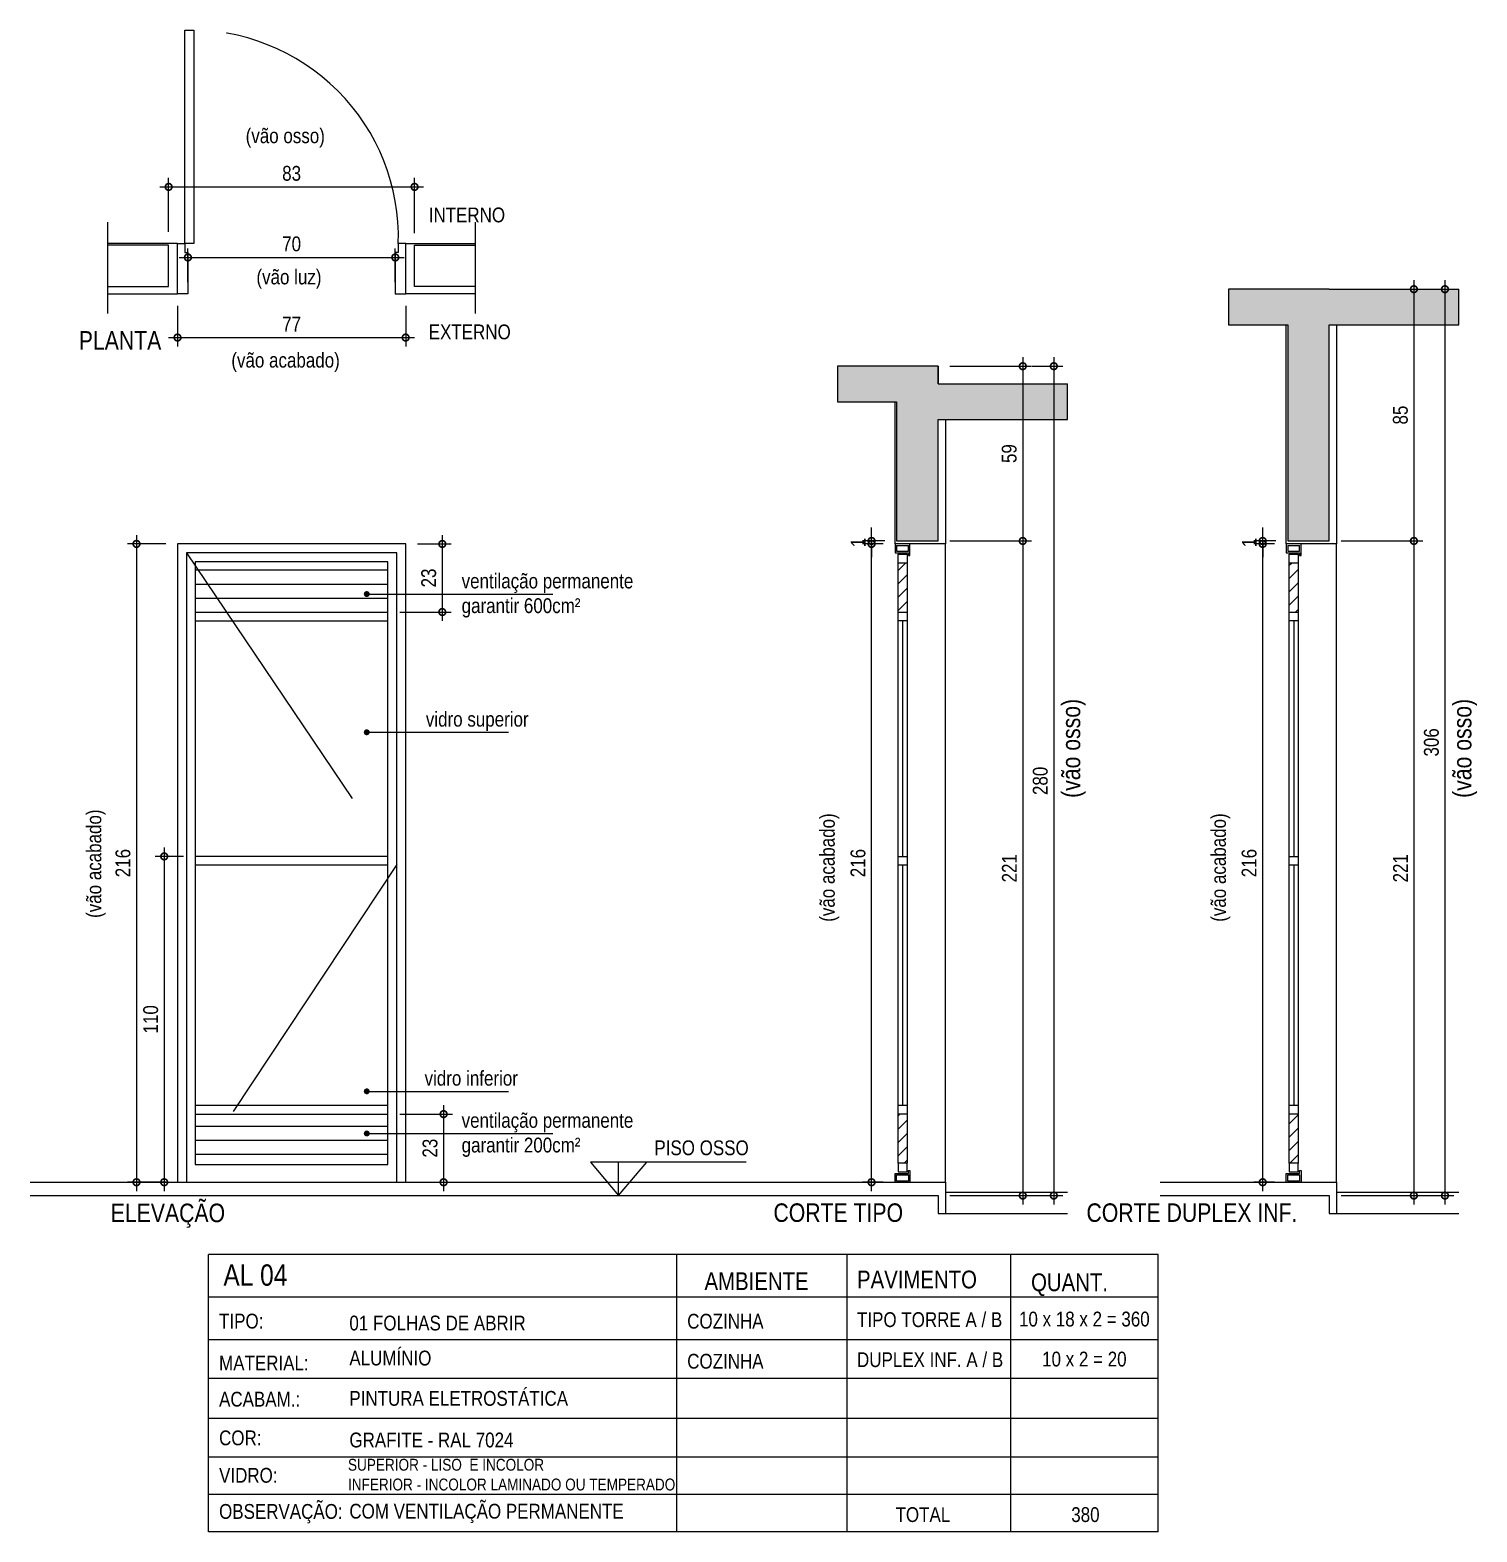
# Model space of a CAD drawing. Header units: metres. Extents: x -0.2 to 51.6, y -20.8 to 5.5.
# Drawn here: x 11.88 to 16.76, y 0.38 to 5.45 of the extents above; entities that cross this region are included whole.
import ezdxf

# ---------------------------------------------------------------- set-up
doc = ezdxf.new("R2010")
doc.units = ezdxf.units.M
doc.linetypes.add('DASHEDX2', pattern=[1.5, 1, -0.5])
for name, color, linetype in [('AR-CAIXILHO', 1, 'Continuous'), ('ARQ-ALV ACAB', 4, 'Continuous'), ('ARQ-ALV OSSO', 5, 'Continuous'), ('ARQ-ALV-ACAB', 4, 'Continuous'), ('ARQ-AUX', 7, 'Continuous'), ('ARQ-AUX2', 2, 'Continuous'), ('ARQ-CAX', 1, 'Continuous'), ('ARQ-CAX @ 1', 1, 'Continuous'), ('ARQ-DIM', 2, 'Continuous'), ('ARQ-ENCH', 1, 'Continuous'), ('ARQ-PRJ', 7, 'DASHEDX2'), ('ARQ-SIM', 1, 'Continuous'), ('ARQ-TXT', 2, 'Continuous'), ('ARQ-TXT01', 2, 'Continuous'), ('ES-CORTE', 2, 'Continuous')]:
    doc.layers.add(name, color=color, linetype=linetype)
doc.styles.add('Adesa', font='ARIALN.TTF')
doc.styles.add('ROMANS', font='romans', dxfattribs={"height": 0.2})
doc.dimstyles.new('1-25ARQ', dxfattribs={"dimscale": 0.25, "dimtxt": 0.2, "dimasz": 0.08, "dimexe": 0.16, "dimexo": 0.1, "dimgap": 0.1, "dimtad": 1, "dimzin": 4, "dimdsep": 46, "dimtxsty": 'ROMANS', "dimblk": 'DOT', "dimcen": 0.1, "dimclrd": 1, "dimclre": 1, "dimclrt": 3, "dimadec": 0, "dimazin": 0, "dimtfac": 1, "dimtix": 1, "dimtmove": 2, "dimatfit": 3, "dimldrblk": 'DOT', "dimfxl": 1, "dimtolj": 1, "dimtzin": 4, "dimlwd": -1, "dimlwe": -1, "dimarcsym": 0})
doc.dimstyles.new('ADESA 1-0025', dxfattribs={"dimtxt": 0.05, "dimasz": 0.045, "dimexe": 0.03, "dimexo": 0.04, "dimgap": 0.02, "dimtad": 1, "dimtoh": 1, "dimdec": 0, "dimlfac": 100, "dimzin": 4, "dimtxsty": 'Adesa', "dimblk": 'DOTSMALL', "dimcen": 1, "dimdle": 0.03, "dimclrd": 1, "dimclre": 1, "dimclrt": 256, "dimazin": 1, "dimtm": 1e-09, "dimtfac": 1, "dimtdec": 0, "dimtix": 1, "dimtmove": 2, "dimatfit": 0, "dimldrblk": 'DOTSMALL', "dimfxl": 0.8, "dimtvp": 2, "dimtolj": 1, "dimtzin": 0, "dimarcsym": 0})

# ---------------------------------------------------------------- blocks, each defined once
blk = doc.blocks.new('*U57')
for points in [[(0, 0), (0, 0.7204), (0.03, 0.7204), (0.03, 0)], [(-0.025, 0), (0, 0), (0, -0.03), (0.01, -0.03), (0.01, -0.17), (-0.025, -0.17), (-0.025, 0)], [(0.745, 0), (0.72, 0), (0.72, -0.03), (0.71, -0.03), (0.71, -0.17), (0.745, -0.17), (0.745, 0)]]:
    blk.add_lwpolyline(points, close=True)
at = {"layer": 'ARQ-PRJ'}
blk.add_arc((0.0208, 0.0212), 0.6996, 358.2599, 91.7013, dxfattribs=at)
blk = doc.blocks.new('_DotSmall')
at = {"color": 0, "linetype": 'ByBlock', "const_width": 0.5}
blk.add_lwpolyline([(-0.0625, 0, 1), (0.0625, 0, 1)], format="xyb", close=True, dxfattribs=at)
blk = doc.blocks.new('*D64')
at = {"layer": 'ARQ-DIM', "color": 1, "lineweight": -2, "transparency": 16777216}
for p, q in [((12.373, 4.5188), (12.373, 4.3814)), ((13.143, 4.5188), (13.143, 4.3814)), ((12.343, 4.4114), (13.173, 4.4114))]:
    blk.add_line(p, q, dxfattribs=at)
at = {"layer": 'Defpoints', "color": 0, "transparency": 16777216}
for p in [(12.373, 4.5588), (13.143, 4.5588), (13.143, 4.4114)]:
    blk.add_point(p, dxfattribs=at)
at = {"layer": 'ARQ-DIM', "color": 1, "lineweight": -2, "transparency": 16777216, "xscale": 0.045, "yscale": 0.045, "zscale": 0.045, "rotation": 180}
blk.add_blockref('_DotSmall', (12.373, 4.4114), dxfattribs=at)
at = {"layer": 'ARQ-DIM', "color": 1, "lineweight": -2, "transparency": 16777216, "xscale": 0.045, "yscale": 0.045, "zscale": 0.045}
blk.add_blockref('_DotSmall', (13.143, 4.4114), dxfattribs=at)
at = {"layer": 'ARQ-DIM', "transparency": 16777216, "insert": (12.758, 4.4564), "char_height": 0.05, "attachment_point": 5, "style": 'Adesa'}
blk.add_mtext('\\A1;77', dxfattribs=at)
blk = doc.blocks.new('*D58')
at = {"layer": 'ARQ-DIM', "color": 1, "lineweight": -2, "transparency": 16777216}
for p, q in [((12.333, 3.7147), (12.2044, 3.7147)), ((12.2344, 3.7447), (12.2344, 1.5297)), ((12.333, 1.5597), (12.2044, 1.5597))]:
    blk.add_line(p, q, dxfattribs=at)
at = {"layer": 'Defpoints', "color": 0, "transparency": 16777216}
for p in [(12.373, 3.7147), (12.2344, 1.5597), (12.373, 1.5597)]:
    blk.add_point(p, dxfattribs=at)
at = {"layer": 'ARQ-DIM', "color": 1, "lineweight": -2, "transparency": 16777216, "xscale": 0.045, "yscale": 0.045, "zscale": 0.045}
for p, rotation in [((12.2344, 3.7147), 90), ((12.2344, 1.5597), 270)]:
    blk.add_blockref('_DotSmall', p, dxfattribs=dict(at, rotation=rotation))
at = {"layer": 'ARQ-DIM', "transparency": 16777216, "insert": (12.1889, 2.6372), "char_height": 0.05, "attachment_point": 5, "rotation": 90, "style": 'Adesa'}
blk.add_mtext('\\A1;216', dxfattribs=at)
blk = doc.blocks.new('*D65')
at = {"layer": 'ARQ-DIM', "color": 1, "lineweight": -2, "transparency": 16777216}
for p, q in [((12.313, 4.9201), (13.203, 4.9201)), ((12.343, 4.7688), (12.343, 4.9501)), ((13.173, 4.7638), (13.173, 4.9501))]:
    blk.add_line(p, q, dxfattribs=at)
at = {"layer": 'Defpoints', "color": 0, "transparency": 16777216}
for p in [(13.173, 4.9201), (12.343, 4.7288), (13.173, 4.7238)]:
    blk.add_point(p, dxfattribs=at)
at = {"layer": 'ARQ-DIM', "color": 1, "lineweight": -2, "transparency": 16777216, "xscale": 0.045, "yscale": 0.045, "zscale": 0.045, "rotation": 180}
blk.add_blockref('_DotSmall', (12.343, 4.9201), dxfattribs=at)
at = {"layer": 'ARQ-DIM', "color": 1, "lineweight": -2, "transparency": 16777216, "xscale": 0.045, "yscale": 0.045, "zscale": 0.045}
blk.add_blockref('_DotSmall', (13.173, 4.9201), dxfattribs=at)
at = {"layer": 'ARQ-DIM', "transparency": 16777216, "insert": (12.758, 4.9656), "char_height": 0.05, "attachment_point": 5, "style": 'Adesa'}
blk.add_mtext('\\A1;83', dxfattribs=at)
blk = doc.blocks.new('*D59')
at = {"layer": 'ARQ-DIM', "color": 1, "lineweight": -2, "transparency": 16777216}
for p, q in [((12.378, 4.6818), (13.138, 4.6818)), ((12.408, 4.5988), (12.408, 4.7118)), ((13.108, 4.5988), (13.108, 4.7118))]:
    blk.add_line(p, q, dxfattribs=at)
at = {"layer": 'Defpoints', "color": 0, "transparency": 16777216}
for p in [(13.108, 4.6818), (12.408, 4.5588), (13.108, 4.5588)]:
    blk.add_point(p, dxfattribs=at)
at = {"layer": 'ARQ-DIM', "color": 1, "lineweight": -2, "transparency": 16777216, "xscale": 0.045, "yscale": 0.045, "zscale": 0.045, "rotation": 180}
blk.add_blockref('_DotSmall', (12.408, 4.6818), dxfattribs=at)
at = {"layer": 'ARQ-DIM', "color": 1, "lineweight": -2, "transparency": 16777216, "xscale": 0.045, "yscale": 0.045, "zscale": 0.045}
blk.add_blockref('_DotSmall', (13.108, 4.6818), dxfattribs=at)
at = {"layer": 'ARQ-DIM', "transparency": 16777216, "insert": (12.758, 4.7273), "char_height": 0.05, "attachment_point": 5, "style": 'Adesa'}
blk.add_mtext('\\A1;70', dxfattribs=at)
blk = doc.blocks.new('*D60')
at = {"layer": 'ARQ-DIM', "color": 1, "lineweight": -2, "transparency": 16777216}
for p, q in [((12.328, 2.6897), (12.328, 1.5297)), ((12.393, 2.6597), (12.298, 2.6597)), ((12.333, 1.5597), (12.298, 1.5597))]:
    blk.add_line(p, q, dxfattribs=at)
at = {"layer": 'Defpoints', "color": 0, "transparency": 16777216}
for p in [(12.433, 2.6597), (12.328, 1.5597), (12.373, 1.5597)]:
    blk.add_point(p, dxfattribs=at)
at = {"layer": 'ARQ-DIM', "color": 1, "lineweight": -2, "transparency": 16777216, "xscale": 0.045, "yscale": 0.045, "zscale": 0.045}
for p, rotation in [((12.328, 2.6597), 90), ((12.328, 1.5597), 270)]:
    blk.add_blockref('_DotSmall', p, dxfattribs=dict(at, rotation=rotation))
at = {"layer": 'ARQ-DIM', "transparency": 16777216, "insert": (12.2825, 2.1097), "char_height": 0.05, "attachment_point": 5, "rotation": 90, "style": 'Adesa'}
blk.add_mtext('\\A1;110', dxfattribs=at)
blk = doc.blocks.new('*D61')
at = {"layer": 'ARQ-DIM', "color": 1, "lineweight": -2, "transparency": 16777216}
for p, q in [((14.9802, 4.3147), (15.2559, 4.3147)), ((15.2259, 4.3447), (15.2259, 3.6947)), ((14.9802, 3.7247), (15.2559, 3.7247))]:
    blk.add_line(p, q, dxfattribs=at)
at = {"layer": 'Defpoints', "color": 0, "transparency": 16777216}
for p in [(14.9402, 4.3147), (14.9402, 3.7247), (15.2259, 3.7247)]:
    blk.add_point(p, dxfattribs=at)
at = {"layer": 'ARQ-DIM', "color": 1, "lineweight": -2, "transparency": 16777216, "xscale": 0.045, "yscale": 0.045, "zscale": 0.045}
for p, rotation in [((15.2259, 4.3147), 90), ((15.2259, 3.7247), 270)]:
    blk.add_blockref('_DotSmall', p, dxfattribs=dict(at, rotation=rotation))
at = {"layer": 'ARQ-DIM', "transparency": 16777216, "insert": (15.1804, 4.0197), "char_height": 0.05, "attachment_point": 5, "rotation": 90, "style": 'Adesa'}
blk.add_mtext('\\A1;59', dxfattribs=at)
blk = doc.blocks.new('*D62')
at = {"layer": 'ARQ-DIM', "color": 1, "lineweight": -2, "transparency": 16777216}
for p, q in [((15.2259, 3.7547), (15.2259, 1.4847)), ((15.108, 3.7247), (15.2559, 3.7247)), ((14.9802, 1.5147), (15.2559, 1.5147))]:
    blk.add_line(p, q, dxfattribs=at)
at = {"layer": 'Defpoints', "color": 0, "transparency": 16777216}
for p in [(15.068, 3.7247), (14.9402, 1.5147), (15.2259, 1.5147)]:
    blk.add_point(p, dxfattribs=at)
at = {"layer": 'ARQ-DIM', "color": 1, "lineweight": -2, "transparency": 16777216, "xscale": 0.045, "yscale": 0.045, "zscale": 0.045}
for p, rotation in [((15.2259, 3.7247), 90), ((15.2259, 1.5147), 270)]:
    blk.add_blockref('_DotSmall', p, dxfattribs=dict(at, rotation=rotation))
at = {"layer": 'ARQ-DIM', "transparency": 16777216, "insert": (15.1808, 2.6197), "char_height": 0.05, "attachment_point": 5, "rotation": 90, "style": 'Adesa'}
blk.add_mtext('\\A1;221', dxfattribs=at)
blk = doc.blocks.new('*D63')
at = {"layer": 'ARQ-DIM', "color": 1, "lineweight": -2, "transparency": 16777216}
for p, q in [((15.258, 4.3147), (15.3607, 4.3147)), ((15.3307, 4.3447), (15.3307, 1.4847)), ((15.222, 1.5147), (15.3607, 1.5147))]:
    blk.add_line(p, q, dxfattribs=at)
at = {"layer": 'Defpoints', "color": 0, "transparency": 16777216}
for p in [(15.218, 4.3147), (15.182, 1.5147), (15.3307, 1.5147)]:
    blk.add_point(p, dxfattribs=at)
at = {"layer": 'ARQ-DIM', "color": 1, "lineweight": -2, "transparency": 16777216, "xscale": 0.045, "yscale": 0.045, "zscale": 0.045}
for p, rotation in [((15.3307, 4.3147), 90), ((15.3307, 1.5147), 270)]:
    blk.add_blockref('_DotSmall', p, dxfattribs=dict(at, rotation=rotation))
at = {"layer": 'ARQ-DIM', "transparency": 16777216, "insert": (15.2852, 2.9147), "char_height": 0.05, "attachment_point": 5, "rotation": 90, "style": 'Adesa'}
blk.add_mtext('\\A1;280', dxfattribs=at)
blk = doc.blocks.new('*D66')
at = {"layer": 'ARQ-DIM', "color": 1, "lineweight": -2, "transparency": 16777216}
for p, q in [((14.7552, 3.7147), (14.6855, 3.7147)), ((14.7155, 1.5297), (14.7155, 3.7447)), ((14.7552, 1.5597), (14.6855, 1.5597))]:
    blk.add_line(p, q, dxfattribs=at)
at = {"layer": 'Defpoints', "color": 0, "transparency": 16777216}
for p in [(14.7155, 3.7147), (14.7952, 3.7147), (14.7952, 1.5597)]:
    blk.add_point(p, dxfattribs=at)
at = {"layer": 'ARQ-DIM', "color": 1, "lineweight": -2, "transparency": 16777216, "xscale": 0.045, "yscale": 0.045, "zscale": 0.045}
for p, rotation in [((14.7155, 3.7147), 90), ((14.7155, 1.5597), 270)]:
    blk.add_blockref('_DotSmall', p, dxfattribs=dict(at, rotation=rotation))
at = {"layer": 'ARQ-DIM', "transparency": 16777216, "insert": (14.67, 2.6372), "char_height": 0.05, "attachment_point": 5, "rotation": 90, "style": 'Adesa'}
blk.add_mtext('\\A1;216', dxfattribs=at)
blk = doc.blocks.new('*D67')
at = {"layer": 'ARQ-DIM', "color": 1, "lineweight": -2, "transparency": 16777216}
for p, q in [((14.7155, 3.7247), (14.7155, 3.7697)), ((14.7602, 3.7247), (14.6855, 3.7247)), ((14.7552, 3.7147), (14.6855, 3.7147)), ((14.7155, 3.7247), (14.7155, 3.7147)), ((14.7155, 3.7147), (14.7155, 3.6697))]:
    blk.add_line(p, q, dxfattribs=at)
at = {"layer": 'Defpoints', "color": 0, "transparency": 16777216}
for p in [(14.7155, 3.7147), (14.7952, 3.7147), (14.8002, 3.7247)]:
    blk.add_point(p, dxfattribs=at)
at = {"layer": 'ARQ-DIM', "color": 1, "lineweight": -2, "transparency": 16777216, "xscale": 0.045, "yscale": 0.045, "zscale": 0.045}
for p, rotation in [((14.7155, 3.7247), 270), ((14.7155, 3.7147), 90)]:
    blk.add_blockref('_DotSmall', p, dxfattribs=dict(at, rotation=rotation))
at = {"layer": 'ARQ-DIM', "transparency": 16777216, "insert": (14.6704, 3.7197), "char_height": 0.05, "attachment_point": 5, "rotation": 90, "style": 'Adesa'}
blk.add_mtext('\\A1;1', dxfattribs=at)
blk = doc.blocks.new('_Dot')
at = {"color": 0, "linetype": 'ByBlock', "lineweight": -2}
blk.add_line((-0.5, 0), (-1, 0), dxfattribs=at)
at = {"color": 0, "linetype": 'ByBlock', "const_width": 0.5}
blk.add_lwpolyline([(-0.25, 0, 1), (0.25, 0, 1)], format="xyb", close=True, dxfattribs=at)
blk = doc.blocks.new('*U69')
at = {"layer": 'ARQ-CAX'}
for p, q in [((-0.71, 1.1), (-0.06, 1.1)), ((-0.71, 1.07), (-0.06, 1.07))]:
    blk.add_line(p, q, dxfattribs=at)
for points in [[(-0.77, 2.155), (0, 2.155), (0, 0), (-0.77, 0)], [(-0.74, 2.125), (-0.03, 2.125), (-0.03, 0), (-0.74, 0)], [(-0.71, 2.095), (-0.06, 2.095), (-0.06, 0.06), (-0.71, 0.06)]]:
    blk.add_lwpolyline(points, close=True, dxfattribs=at)
at = {"layer": 'ARQ-PRJ'}
blk.add_lwpolyline([(-0.03, 2.125), (-0.74, 1.0725), (-0.03, 0)], dxfattribs=at)
blk = doc.blocks.new('*D123')
at = {"layer": 'ARQ-DIM', "color": 1, "lineweight": -2, "transparency": 16777216}
for p, q in [((16.3004, 4.5747), (16.5761, 4.5747)), ((16.5461, 4.6047), (16.5461, 3.6947)), ((16.3004, 3.7247), (16.5761, 3.7247))]:
    blk.add_line(p, q, dxfattribs=at)
at = {"layer": 'Defpoints', "color": 0, "transparency": 16777216}
for p in [(16.2604, 4.5747), (16.2604, 3.7247), (16.5461, 3.7247)]:
    blk.add_point(p, dxfattribs=at)
at = {"layer": 'ARQ-DIM', "color": 1, "lineweight": -2, "transparency": 16777216, "xscale": 0.045, "yscale": 0.045, "zscale": 0.045}
for p, rotation in [((16.5461, 4.5747), 90), ((16.5461, 3.7247), 270)]:
    blk.add_blockref('_DotSmall', p, dxfattribs=dict(at, rotation=rotation))
at = {"layer": 'ARQ-DIM', "transparency": 16777216, "insert": (16.5006, 4.1497), "char_height": 0.05, "attachment_point": 5, "rotation": 90, "style": 'Adesa'}
blk.add_mtext('\\A1;85', dxfattribs=at)
blk = doc.blocks.new('*D124')
at = {"layer": 'Defpoints', "color": 0, "transparency": 16777216}
for p in [(16.3882, 3.7247), (16.2604, 1.5147), (16.5461, 1.5147)]:
    blk.add_point(p, dxfattribs=at)
at = {"layer": 'ES-CORTE', "color": 1, "lineweight": -2, "transparency": 16777216}
for p, q in [((16.5461, 3.7547), (16.5461, 1.4847)), ((16.4282, 3.7247), (16.5761, 3.7247)), ((16.3004, 1.5147), (16.5761, 1.5147))]:
    blk.add_line(p, q, dxfattribs=at)
at = {"layer": 'ES-CORTE', "color": 1, "lineweight": -2, "transparency": 16777216, "xscale": 0.045, "yscale": 0.045, "zscale": 0.045}
for p, rotation in [((16.5461, 3.7247), 90), ((16.5461, 1.5147), 270)]:
    blk.add_blockref('_DotSmall', p, dxfattribs=dict(at, rotation=rotation))
at = {"layer": 'ES-CORTE', "transparency": 16777216, "insert": (16.501, 2.6197), "char_height": 0.05, "attachment_point": 5, "rotation": 90, "style": 'Adesa'}
blk.add_mtext('\\A1;221', dxfattribs=at)
blk = doc.blocks.new('*D125')
at = {"layer": 'ARQ-DIM', "color": 1, "lineweight": -2, "transparency": 16777216}
for p, q in [((16.5783, 4.5747), (16.6809, 4.5747)), ((16.6509, 4.6047), (16.6509, 1.4847)), ((16.5422, 1.5147), (16.6809, 1.5147))]:
    blk.add_line(p, q, dxfattribs=at)
at = {"layer": 'Defpoints', "color": 0, "transparency": 16777216}
for p in [(16.5383, 4.5747), (16.5022, 1.5147), (16.6509, 1.5147)]:
    blk.add_point(p, dxfattribs=at)
at = {"layer": 'ARQ-DIM', "color": 1, "lineweight": -2, "transparency": 16777216, "xscale": 0.045, "yscale": 0.045, "zscale": 0.045}
for p, rotation in [((16.6509, 4.5747), 90), ((16.6509, 1.5147), 270)]:
    blk.add_blockref('_DotSmall', p, dxfattribs=dict(at, rotation=rotation))
at = {"layer": 'ARQ-DIM', "transparency": 16777216, "insert": (16.6054, 3.0447), "char_height": 0.05, "attachment_point": 5, "rotation": 90, "style": 'Adesa'}
blk.add_mtext('\\A1;306', dxfattribs=at)
blk = doc.blocks.new('*D126')
at = {"layer": 'ARQ-DIM', "color": 1, "lineweight": -2, "transparency": 16777216}
for p, q in [((16.0754, 3.7147), (16.0057, 3.7147)), ((16.0357, 1.5297), (16.0357, 3.7447)), ((16.0754, 1.5597), (16.0057, 1.5597))]:
    blk.add_line(p, q, dxfattribs=at)
at = {"layer": 'Defpoints', "color": 0, "transparency": 16777216}
for p in [(16.0357, 3.7147), (16.1154, 3.7147), (16.1154, 1.5597)]:
    blk.add_point(p, dxfattribs=at)
at = {"layer": 'ARQ-DIM', "color": 1, "lineweight": -2, "transparency": 16777216, "xscale": 0.045, "yscale": 0.045, "zscale": 0.045}
for p, rotation in [((16.0357, 3.7147), 90), ((16.0357, 1.5597), 270)]:
    blk.add_blockref('_DotSmall', p, dxfattribs=dict(at, rotation=rotation))
at = {"layer": 'ARQ-DIM', "transparency": 16777216, "insert": (15.9902, 2.6372), "char_height": 0.05, "attachment_point": 5, "rotation": 90, "style": 'Adesa'}
blk.add_mtext('\\A1;216', dxfattribs=at)
blk = doc.blocks.new('*D127')
at = {"layer": 'ARQ-DIM', "color": 1, "lineweight": -2, "transparency": 16777216}
for p, q in [((16.0357, 3.7247), (16.0357, 3.7697)), ((16.0804, 3.7247), (16.0057, 3.7247)), ((16.0754, 3.7147), (16.0057, 3.7147)), ((16.0357, 3.7247), (16.0357, 3.7147)), ((16.0357, 3.7147), (16.0357, 3.6697))]:
    blk.add_line(p, q, dxfattribs=at)
at = {"layer": 'Defpoints', "color": 0, "transparency": 16777216}
for p in [(16.0357, 3.7147), (16.1154, 3.7147), (16.1204, 3.7247)]:
    blk.add_point(p, dxfattribs=at)
at = {"layer": 'ARQ-DIM', "color": 1, "lineweight": -2, "transparency": 16777216, "xscale": 0.045, "yscale": 0.045, "zscale": 0.045}
for p, rotation in [((16.0357, 3.7247), 270), ((16.0357, 3.7147), 90)]:
    blk.add_blockref('_DotSmall', p, dxfattribs=dict(at, rotation=rotation))
at = {"layer": 'ARQ-DIM', "transparency": 16777216, "insert": (15.9906, 3.7197), "char_height": 0.05, "attachment_point": 5, "rotation": 90, "style": 'Adesa'}
blk.add_mtext('\\A1;1', dxfattribs=at)
blk = doc.blocks.new('*D504')
at = {"layer": 'ARQ-DIM', "color": 1, "lineweight": -2, "transparency": 16777216}
for p, q in [((13.183, 3.7147), (13.2966, 3.7147)), ((13.2666, 3.7447), (13.2666, 3.4547)), ((13.123, 3.4847), (13.2966, 3.4847))]:
    blk.add_line(p, q, dxfattribs=at)
at = {"layer": 'Defpoints', "color": 0, "transparency": 16777216}
for p in [(13.143, 3.7147), (13.083, 3.4847), (13.2666, 3.4847)]:
    blk.add_point(p, dxfattribs=at)
at = {"layer": 'ARQ-DIM', "color": 1, "lineweight": -2, "transparency": 16777216, "xscale": 0.045, "yscale": 0.045, "zscale": 0.045}
for p, rotation in [((13.2666, 3.7147), 90), ((13.2666, 3.4847), 270)]:
    blk.add_blockref('_DotSmall', p, dxfattribs=dict(at, rotation=rotation))
at = {"layer": 'ARQ-DIM', "transparency": 16777216, "insert": (13.221, 3.5997), "char_height": 0.05, "attachment_point": 5, "rotation": 90, "style": 'Adesa'}
blk.add_mtext('\\A1;23', dxfattribs=at)
blk = doc.blocks.new('*D505')
at = {"layer": 'ARQ-DIM', "color": 1, "lineweight": -2, "transparency": 16777216}
for p, q in [((13.123, 1.7897), (13.301, 1.7897)), ((13.271, 1.8197), (13.271, 1.5297)), ((13.183, 1.5597), (13.301, 1.5597))]:
    blk.add_line(p, q, dxfattribs=at)
at = {"layer": 'Defpoints', "color": 0, "transparency": 16777216}
for p in [(13.083, 1.7897), (13.143, 1.5597), (13.271, 1.5597)]:
    blk.add_point(p, dxfattribs=at)
at = {"layer": 'ARQ-DIM', "color": 1, "lineweight": -2, "transparency": 16777216, "xscale": 0.045, "yscale": 0.045, "zscale": 0.045}
for p, rotation in [((13.271, 1.7897), 90), ((13.271, 1.5597), 270)]:
    blk.add_blockref('_DotSmall', p, dxfattribs=dict(at, rotation=rotation))
at = {"layer": 'ARQ-DIM', "transparency": 16777216, "insert": (13.2254, 1.6747), "char_height": 0.05, "attachment_point": 5, "rotation": 90, "style": 'Adesa'}
blk.add_mtext('\\A1;23', dxfattribs=at)
blk = doc.blocks.new('ALUMINIO')
h = blk.add_hatch(color=8)
h.dxf.hatch_style = 1
h.paths.add_polyline_path([(16.6977, 4.5747), (16.2604, 4.5747), (16.2604, 4.4547), (16.6977, 4.4547)])
h.paths.add_polyline_path([(16.2604, 4.5747), (15.9204, 4.5747), (15.9204, 4.4547), (16.1204, 4.4547), (16.1204, 3.7247), (16.2604, 3.7247)])
h = blk.add_hatch(color=8)
h.dxf.hatch_style = 1
h.paths.add_polyline_path([(15.3774, 4.2547), (14.9402, 4.2547), (14.9402, 4.1347), (15.3774, 4.1347)])
h.paths.add_polyline_path([(14.9402, 4.3147), (14.6002, 4.3147), (14.6002, 4.1947), (14.8002, 4.1947), (14.8002, 3.7247), (14.9402, 3.7247)])
at = {"layer": 'ARQ-AUX'}
h = blk.add_hatch(dxfattribs=at)
h.set_pattern_fill('LINE', color=256, scale=0.015)
h.set_pattern_definition([(0, (13.069467, 3.579223), (0, 0.047625), [])])
h.paths.add_polyline_path([(13.083, 3.6547), (12.433, 3.6547), (12.433, 3.6402), (12.5379, 3.4847), (13.083, 3.4847)])
h.paths.add_polyline_path([(12.433, 3.6402), (12.433, 3.4847), (12.5379, 3.4847)], flags=17)
h = blk.add_hatch(dxfattribs=at)
h.set_pattern_fill('ANSI31', color=256, scale=0.01)
h.paths.add_polyline_path([(14.8352, 3.6501), (14.8052, 3.6501), (14.8052, 3.4847), (14.8352, 3.4847)])
h = blk.add_hatch(dxfattribs=at)
h.set_pattern_fill('ANSI31', color=256, scale=0.01)
h.paths.add_polyline_path([(16.1554, 3.6501), (16.1254, 3.6501), (16.1254, 3.4847), (16.1554, 3.4847)])
h = blk.add_hatch(dxfattribs=at)
h.set_pattern_fill('LINE', color=256, scale=0.015)
h.set_pattern_definition([(0, (13.07444, 1.7016), (0, 0.047625), [])])
h.paths.add_polyline_path([(12.5552, 1.7897), (12.433, 1.7897), (12.433, 1.6197), (12.4427, 1.6197)])
h.paths.add_polyline_path([(13.083, 1.7897), (12.5552, 1.7897), (12.4427, 1.6197), (13.083, 1.6197)])
h = blk.add_hatch(dxfattribs=at)
h.set_pattern_fill('ANSI31', color=256, scale=0.01)
h.paths.add_polyline_path([(14.8352, 1.7897), (14.8052, 1.7897), (14.8052, 1.6243), (14.8352, 1.6243)])
h = blk.add_hatch(dxfattribs=at)
h.set_pattern_fill('ANSI31', color=256, scale=0.01)
h.paths.add_polyline_path([(16.1554, 1.7897), (16.1254, 1.7897), (16.1254, 1.6243), (16.1554, 1.6243)])
at = {"color": 8}
for p, q in [((15.9204, 4.5747), (15.9204, 4.4547)), ((16.6977, 4.4547), (16.6977, 4.5747)), ((14.6002, 4.3147), (14.6002, 4.1947)), ((15.3774, 4.1347), (15.3774, 4.2547))]:
    blk.add_line(p, q, dxfattribs=at)
at = {"color": 7, "linetype": 'ByBlock', "ltscale": 0.5}
for p, q in [((14.8352, 3.6801), (14.8352, 1.6243)), ((16.1554, 3.6801), (16.1554, 1.6243)), ((14.8052, 1.6243), (14.8052, 2.6297)), ((16.1254, 1.6243), (16.1254, 2.6297))]:
    blk.add_line(p, q, dxfattribs=at)
for points in [[(14.8052, 2.6597), (14.8052, 3.6501)], [(16.1254, 2.6597), (16.1254, 3.6501)]]:
    blk.add_lwpolyline(points, dxfattribs=at)
at = {"layer": 'AR-CAIXILHO'}
for p, q in [((14.8002, 3.7097), (14.8402, 3.7097)), ((14.8002, 3.7097), (14.8002, 3.6901, 0)), ((14.8402, 3.6901, 0), (14.8402, 3.7097)), ((16.1204, 3.7097), (16.1604, 3.7097)), ((16.1204, 3.7097), (16.1204, 3.6901, 0)), ((16.1604, 3.6901, 0), (16.1604, 3.7097)), ((14.7952, 3.6851, 0), (14.8402, 3.6851, 0)), ((14.7952, 3.6851, 0), (14.8402, 3.6851, 0)), ((14.8001, 3.6851, 0), (14.8401, 3.6851, 0)), ((14.8002, 3.6901, 0), (14.8402, 3.6901, 0)), ((16.1154, 3.6851, 0), (16.1604, 3.6851, 0)), ((16.1154, 3.6851, 0), (16.1604, 3.6851, 0)), ((16.1204, 3.6901, 0), (16.1604, 3.6901, 0)), ((16.1204, 3.6851, 0), (16.1604, 3.6851, 0)), ((14.7952, 1.5893, 0), (14.8402, 1.5893, 0)), ((14.7952, 1.5893, 0), (14.8402, 1.5893, 0)), ((14.8001, 1.5893, 0), (14.8401, 1.5893, 0)), ((14.8002, 1.5647), (14.8002, 1.5843, 0)), ((14.8002, 1.5843, 0), (14.8402, 1.5843, 0)), ((14.8402, 1.5843, 0), (14.8402, 1.5647)), ((16.1154, 1.5893, 0), (16.1604, 1.5893, 0)), ((16.1154, 1.5893, 0), (16.1604, 1.5893, 0)), ((16.1204, 1.5893, 0), (16.1604, 1.5893, 0)), ((16.1204, 1.5647), (16.1204, 1.5843, 0)), ((16.1204, 1.5843, 0), (16.1604, 1.5843, 0)), ((16.1604, 1.5843, 0), (16.1604, 1.5647)), ((14.8002, 1.5647), (14.8402, 1.5647)), ((16.1204, 1.5647), (16.1604, 1.5647))]:
    blk.add_line(p, q, dxfattribs=at)
for points in [[(14.8452, 3.6751), (14.8452, 3.7147), (14.8452, 3.7147), (14.8452, 3.7147), (14.7952, 3.7147), (14.7952, 3.7147), (14.7952, 3.7147), (14.7952, 3.6851), (14.7952, 3.6851), (14.8402, 3.6851), (14.8402, 3.6751), (14.8452, 3.6751), (14.8452, 3.6751), (14.8452, 3.6751)], [(16.1654, 3.6751), (16.1654, 3.7147), (16.1654, 3.7147), (16.1654, 3.7147), (16.1154, 3.7147), (16.1154, 3.7147), (16.1154, 3.7147), (16.1154, 3.6851), (16.1154, 3.6851), (16.1604, 3.6851), (16.1604, 3.6751), (16.1654, 3.6751), (16.1654, 3.6751), (16.1654, 3.6751)], [(14.8452, 1.5993), (14.8452, 1.5597), (14.8452, 1.5597), (14.8452, 1.5597), (14.7952, 1.5597), (14.7952, 1.5597), (14.7952, 1.5597), (14.7952, 1.5893), (14.7952, 1.5893), (14.8402, 1.5893), (14.8402, 1.5993), (14.8452, 1.5993), (14.8452, 1.5993), (14.8452, 1.5993)], [(16.1654, 1.5993), (16.1654, 1.5597), (16.1654, 1.5597), (16.1654, 1.5597), (16.1154, 1.5597), (16.1154, 1.5597), (16.1154, 1.5597), (16.1154, 1.5893), (16.1154, 1.5893), (16.1604, 1.5893), (16.1604, 1.5993), (16.1654, 1.5993), (16.1654, 1.5993), (16.1654, 1.5993)]]:
    blk.add_lwpolyline(points, dxfattribs=at)
at = {"layer": 'AR-CAIXILHO', "color": 1}
for points in [[(14.8052, 3.6801), (14.8352, 3.6801), (14.8352, 3.6501), (14.8052, 3.6501)], [(16.1254, 3.6801), (16.1554, 3.6801), (16.1554, 3.6501), (16.1254, 3.6501)], [(14.8052, 2.6597), (14.8352, 2.6597), (14.8352, 2.6297), (14.8052, 2.6297)], [(16.1254, 2.6597), (16.1554, 2.6597), (16.1554, 2.6297), (16.1254, 2.6297)], [(14.8052, 1.5943), (14.8352, 1.5943), (14.8352, 1.6243), (14.8052, 1.6243)], [(16.1254, 1.5943), (16.1554, 1.5943), (16.1554, 1.6243), (16.1254, 1.6243)]]:
    blk.add_lwpolyline(points, close=True, dxfattribs=at)
at = {"layer": 'ARQ-ALV ACAB', "ltscale": 0.05}
blk.add_line((11.8751, 1.5597), (14.9652, 1.5597), dxfattribs=at)
for points in [[(12.1383, 4.5588), (12.373, 4.5588), (12.373, 4.7288), (12.1373, 4.7288)], [(13.3776, 4.5588), (13.143, 4.5588), (13.143, 4.7288), (13.3776, 4.7288)]]:
    blk.add_lwpolyline(points, dxfattribs=at)
at = {"layer": 'ARQ-ALV ACAB'}
for points in [[(16.2854, 4.4547), (16.2854, 3.7147), (16.1154, 3.7147), (16.1154, 4.4547)], [(14.9652, 4.1347), (14.9652, 3.7147), (14.7952, 3.7147), (14.7952, 4.1947)], [(14.9652, 1.5597), (14.9652, 1.4547)], [(15.3774, 1.5247), (14.9652, 1.5247)], [(16.2854, 1.5597), (16.2854, 1.4547)], [(16.6977, 1.5247), (16.2854, 1.5247)]]:
    blk.add_lwpolyline(points, dxfattribs=at)
at = {"layer": 'ARQ-ALV OSSO', "ltscale": 0.05}
for points in [[(12.1383, 4.5838), (12.343, 4.5838), (12.343, 4.7238), (12.1383, 4.7238)], [(13.3776, 4.5838), (13.173, 4.5838), (13.173, 4.7238), (13.3776, 4.7238)]]:
    blk.add_lwpolyline(points, dxfattribs=at)
at = {"layer": 'ARQ-ALV-ACAB'}
blk.add_lwpolyline([(15.6898, 1.5597), (16.2854, 1.5597)], dxfattribs=at)
at = {"layer": 'ARQ-AUX'}
for points in [[(14.9652, 1.5597), (14.9652, 3.7147)], [(16.2854, 1.5597), (16.2854, 3.7147)], [(14.8202, 3.4547), (14.8202, 2.6597)], [(16.1404, 3.4547), (16.1404, 2.6597)], [(14.8202, 2.6297), (14.8202, 1.8197)], [(16.1404, 2.6297), (16.1404, 1.8197)]]:
    blk.add_lwpolyline(points, dxfattribs=at)
at = {"layer": 'ARQ-AUX2'}
for points in [[(16.2604, 4.5747), (16.2604, 4.5747), (15.9204, 4.5747)], [(15.9204, 4.4547), (16.1204, 4.4547), (16.1204, 3.7247), (16.2604, 3.7247), (16.2604, 4.4547)], [(14.9402, 4.2547), (14.9402, 4.3147), (14.6002, 4.3147)], [(14.6002, 4.1947), (14.8002, 4.1947), (14.8002, 3.7247), (14.9402, 3.7247), (14.9402, 4.1347)]]:
    blk.add_lwpolyline(points, dxfattribs=at)
at = {"layer": 'ARQ-CAX'}
for points in [[(14.8052, 3.6801), (14.8352, 3.6801)], [(16.1254, 3.6801), (16.1554, 3.6801)], [(12.433, 3.4847), (13.083, 3.4847)], [(12.433, 3.4547), (13.083, 3.4547)], [(12.433, 1.8197), (13.083, 1.8197)], [(12.433, 1.7897), (13.083, 1.7897)], [(14.8052, 1.5943), (14.8352, 1.5943)], [(16.1254, 1.5943), (16.1554, 1.5943)]]:
    blk.add_lwpolyline(points, dxfattribs=at)
for points in [[(14.8052, 3.4847), (14.8352, 3.4847), (14.8352, 3.4547), (14.8052, 3.4547)], [(16.1254, 3.4847), (16.1554, 3.4847), (16.1554, 3.4547), (16.1254, 3.4547)], [(14.8052, 1.8197), (14.8352, 1.8197), (14.8352, 1.7897), (14.8052, 1.7897)], [(16.1254, 1.8197), (16.1554, 1.8197), (16.1554, 1.7897), (16.1254, 1.7897)]]:
    blk.add_lwpolyline(points, close=True, dxfattribs=at)
at = {"layer": 'ARQ-DIM'}
blk.add_lwpolyline([(14.2927, 1.6272), (13.7669, 1.6272), (13.8618, 1.5147), (13.9568, 1.6272), (13.7669, 1.6272), (13.8618, 1.5147), (13.8618, 1.6272)], dxfattribs=at)
at = {"layer": 'ARQ-ENCH', "ltscale": 0.01}
for p, q in [((12.1373, 4.4923), (12.1373, 4.8013)), ((13.3787, 4.4923), (13.3787, 4.8013)), ((15.6834, 1.3159), (12.4773, 1.3159)), ((12.4773, 0.379), (12.4773, 1.3159)), ((14.0587, 0.379), (14.0587, 1.3159)), ((14.0587, 0.379), (14.0587, 1.3159)), ((14.6318, 1.3159), (14.6318, 0.379)), ((15.1841, 1.3159), (15.1841, 0.379)), ((15.6834, 0.379), (15.6834, 1.3159)), ((15.6834, 1.172), (12.4773, 1.172)), ((15.6834, 1.0282), (12.4773, 1.0282)), ((15.6834, 0.8975), (12.4773, 0.8975)), ((15.6834, 0.7624), (12.4773, 0.7624)), ((15.6834, 0.6317), (12.4773, 0.6317)), ((15.6834, 0.5053), (12.4773, 0.5053)), ((15.6834, 0.379), (12.4773, 0.379))]:
    blk.add_line(p, q, dxfattribs=at)
at = {"layer": 'ES-CORTE'}
blk.add_line((11.8751, 1.5147), (14.9402, 1.5147), dxfattribs=at)
for points in [[(16.2604, 4.5747), (16.2604, 4.5747), (16.6977, 4.5747)], [(14.9402, 4.3147), (14.9402, 4.2547), (15.3774, 4.2547)], [(14.9402, 1.5147), (14.9402, 1.4547), (15.3774, 1.4547)], [(15.6898, 1.5147), (16.2604, 1.5147)], [(16.2604, 1.5147), (16.2604, 1.4547), (16.6977, 1.4547)]]:
    blk.add_lwpolyline(points, dxfattribs=at)
at = {"layer": 'ES-CORTE', "elevation": 0}
for points in [[(16.2604, 4.4547), (16.6977, 4.4547)], [(14.9402, 4.1347), (15.3774, 4.1347)]]:
    blk.add_lwpolyline(points, dxfattribs=at)
at = {"xscale": -1}
blk.add_blockref('*U69', (12.373, 1.5597), dxfattribs=at)
at = {"layer": 'ARQ-CAX @ 1'}
blk.add_blockref('*U57', (12.398, 4.7288), dxfattribs=at)
at = {"layer": 'ARQ-TXT', "attachment_point": 1, "style": 'Adesa'}
for s, insert, char_height, width in [('(vão osso)', (12.6029, 5.1178), 0.05, 0.551174), ('(vão luz)', (12.6393, 4.641), 0.05, 0.551174), ('PLANTA', (12.0397, 4.4332), 0.0625, 0.551174), ('(vão acabado)', (12.5545, 4.3601), 0.05, 0.551174), ('ventilação permanente\\Pgarantir 600cm²', (13.3319, 3.6146), 0.05, 1.049672), ('vidro superior', (13.2111, 3.148), 0.05, 0.551174), ('vidro inferior', (13.2068, 1.9358), 0.05, 0.551174), ('ventilação permanente\\Pgarantir 200cm²', (13.3319, 1.7936), 0.05, 0.839089), ('PISO OSSO', (13.9826, 1.701), 0.05, 0.88), ('ELEVAÇÃO', (12.1475, 1.4875), 0.0625, 0.551174), ('CORTE TIPO', (14.3844, 1.4883), 0.0625, 0.551174), ('CORTE DUPLEX INF.', (15.441, 1.4883), 0.0625, 0.773063)]:
    blk.add_mtext(s, dxfattribs=dict(at, insert=insert, char_height=char_height, width=width))
at = {"layer": 'ARQ-TXT', "ltscale": 0.01, "style": 'Adesa'}
for s, insert, char_height, width, attachment_point in [('INTERNO', (13.2209, 4.8504), 0.05, 0.686828, 1), ('EXTERNO', (13.2209, 4.4555), 0.05, 0.686828, 1), ('AL 04', (12.5279, 1.2823), 0.072, 0.605305, 1), ('AMBIENTE', (14.3273, 1.2556), 0.06, 0.467927, 2), ('PAVIMENTO', (14.6665, 1.2309), 0.06, 0.336611, 4), ('QUANT.', (15.3838, 1.2519), 0.06, 0.39922, 2), ('TIPO:', (12.5132, 1.1159), 0.05, 0.166457, 1), ('COZINHA', (14.0933, 1.0901), 0.05, 0.467927, 4), ('TIPO TORRE A / B', (14.6665, 1.0954), 0.05, 0.55993, 4), ('10 x 18 x 2 = 360', (15.4338, 1.0974), 0.05, 0.49922, 5), ('01 FOLHAS DE ABRIR', (12.953, 1.1093), 0.05, 1.067594, 1), ('MATERIAL:', (12.5132, 0.9743), 0.05, 0.336303, 1), ('ALUMÍNIO', (12.953, 0.9911), 0.05, 1.067594, 1), ('COZINHA', (14.0933, 0.955), 0.05, 0.467927, 4), ('DUPLEX INF. A / B', (14.6665, 0.9603), 0.05, 0.55993, 4), ('10 x 2 = 20', (15.4338, 0.9623), 0.05, 0.49922, 5), ('PINTURA ELETROSTÁTICA', (12.953, 0.855), 0.05, 1.067594, 1), ('ACABAM.:', (12.5132, 0.8523), 0.05, 0.336303, 1), ('COR:', (12.5132, 0.7216), 0.05, 0.336303, 1), ('GRAFITE - RAL 7024', (12.953, 0.7145), 0.05, 1.067594, 1), ('VIDRO:', (12.5132, 0.5953), 0.05, 0.336303, 1), ('OBSERVAÇÃO:', (12.5132, 0.4733), 0.05, 0.336303, 1), ('COM VENTILAÇÃO PERMANENTE', (12.953, 0.4741), 0.05, 1.067594, 1), ('TOTAL', (14.8888, 0.4626), 0.05, 0.410919, 2), ('380', (15.4374, 0.4626), 0.05, 0.39922, 2)]:
    blk.add_mtext(s, dxfattribs=dict(at, insert=insert, char_height=char_height, width=width, attachment_point=attachment_point))
at = {"layer": 'ARQ-TXT', "ltscale": 0.01, "width": 0.88, "attachment_point": 1, "rotation": 90, "style": 'Adesa'}
for s, insert, char_height in [('{\\fArial Narrow|b0|i0|c0|p34;(vão osso)}', (15.3574, 2.8573), 0.0625), ('{\\fArial Narrow|b0|i0|c0|p34;(vão osso)}', (16.6777, 2.8573), 0.0625), ('(vão acabado)', (12.0656, 2.452), 0.05), ('{\\fArial Narrow|b0|i0|c0|p34;(vão acabado)}', (14.5412, 2.439), 0.05), ('{\\fArial Narrow|b0|i0|c0|p34;(vão acabado)}', (15.8615, 2.439), 0.05)]:
    blk.add_mtext(s, dxfattribs=dict(at, insert=insert, char_height=char_height))
at = {"layer": 'ARQ-TXT01', "ltscale": 0.01, "insert": (12.9483, 0.6259), "char_height": 0.04, "width": 1.551568, "attachment_point": 1, "style": 'Adesa'}
blk.add_mtext('{\\fArial Narrow|b0|i0|c0|p34;SUPERIOR - LISO  E INCOLOR \\PINFERIOR - INCOLOR LAMINADO OU TEMPERADO}', dxfattribs=at)
at = {"layer": 'ARQ-DIM'}
for base, p1, p2, picture, middle in [((13.173, 4.9201), (12.343, 4.7288), (13.173, 4.7238), '*D65', (12.758, 4.9656)), ((13.108, 4.6818), (12.408, 4.5588), (13.108, 4.5588), '*D59', (12.758, 4.7273)), ((13.143, 4.4114), (12.373, 4.5588), (13.143, 4.5588), '*D64', (12.758, 4.4564))]:
    dim = blk.add_linear_dim(base=base, p1=p1, p2=p2, dimstyle='ADESA 1-0025', dxfattribs=at)
    dim.commit()
    dim.dimension.update_dxf_attribs({"geometry": picture, "text_midpoint": middle})
for base, p1, p2, picture, middle in [((16.5461, 3.7247), (16.2604, 4.5747), (16.2604, 3.7247), '*D123', (16.5006, 4.1497)), ((16.6509, 1.5147), (16.5383, 4.5747), (16.5022, 1.5147), '*D125', (16.6054, 3.0447)), ((15.2259, 3.7247), (14.9402, 4.3147), (14.9402, 3.7247), '*D61', (15.1804, 4.0197)), ((15.3307, 1.5147), (15.218, 4.3147), (15.182, 1.5147), '*D63', (15.2852, 2.9147)), ((14.7155, 3.7147), (14.8002, 3.7247), (14.7952, 3.7147), '*D67', (14.6704, 3.7197)), ((15.2259, 1.5147), (15.068, 3.7247), (14.9402, 1.5147), '*D62', (15.1808, 2.6197)), ((16.0357, 3.7147), (16.1204, 3.7247), (16.1154, 3.7147), '*D127', (15.9906, 3.7197)), ((12.2344176993, 1.5597214392), (12.3729865238, 3.7147214392), (12.3729865238, 1.5597214392), '*D58', (12.1888890499, 2.6372214392)), ((13.2666, 3.4847), (13.143, 3.7147), (13.083, 3.4847), '*D504', (13.221, 3.5997)), ((14.7155078464, 3.7147214392), (14.7951762118, 1.5597214392), (14.7951762009, 3.7147214392), '*D66', (14.669979197, 2.6372214392)), ((16.0357415358, 3.7147214392), (16.1154099012, 1.5597214392), (16.1154098903, 3.7147214392), '*D126', (15.9902128864, 2.6372214392)), ((12.328, 1.5597), (12.433, 2.6597), (12.373, 1.5597), '*D60', (12.2825, 2.1097)), ((13.271, 1.5597), (13.083, 1.7897), (13.143, 1.5597), '*D505', (13.2254, 1.6747))]:
    dim = blk.add_linear_dim(base=base, p1=p1, p2=p2, angle=90, dimstyle='ADESA 1-0025', dxfattribs=at)
    dim.commit()
    dim.dimension.update_dxf_attribs({"geometry": picture, "text_midpoint": middle})
at = {"layer": 'ES-CORTE'}
dim = blk.add_linear_dim(base=(16.5461, 1.5147), p1=(16.3882, 3.7247), p2=(16.2604, 1.5147), angle=90, dimstyle='ADESA 1-0025', dxfattribs=at)
dim.commit()
dim.dimension.update_dxf_attribs({"geometry": '*D124', "text_midpoint": (16.501, 2.6197)})
at = {"layer": 'ARQ-SIM', "ltscale": 2}
for points in [[(13.0117, 3.5455), (13.6394, 3.5455)], [(13.0117, 3.0788), (13.4902, 3.0788)], [(13.0117, 1.8666), (13.4902, 1.8666)], [(13.0117, 1.7244), (13.6394, 1.7244)]]:
    blk.add_leader(points, dimstyle='1-25ARQ', override={"dimgap": 0.1, "dimtad": 0}, dxfattribs=at)

msp = doc.modelspace()

# ---------------------------------------------------------------- block references
msp.add_blockref('ALUMINIO', (0, 0))

doc.saveas('drawing.dxf')
